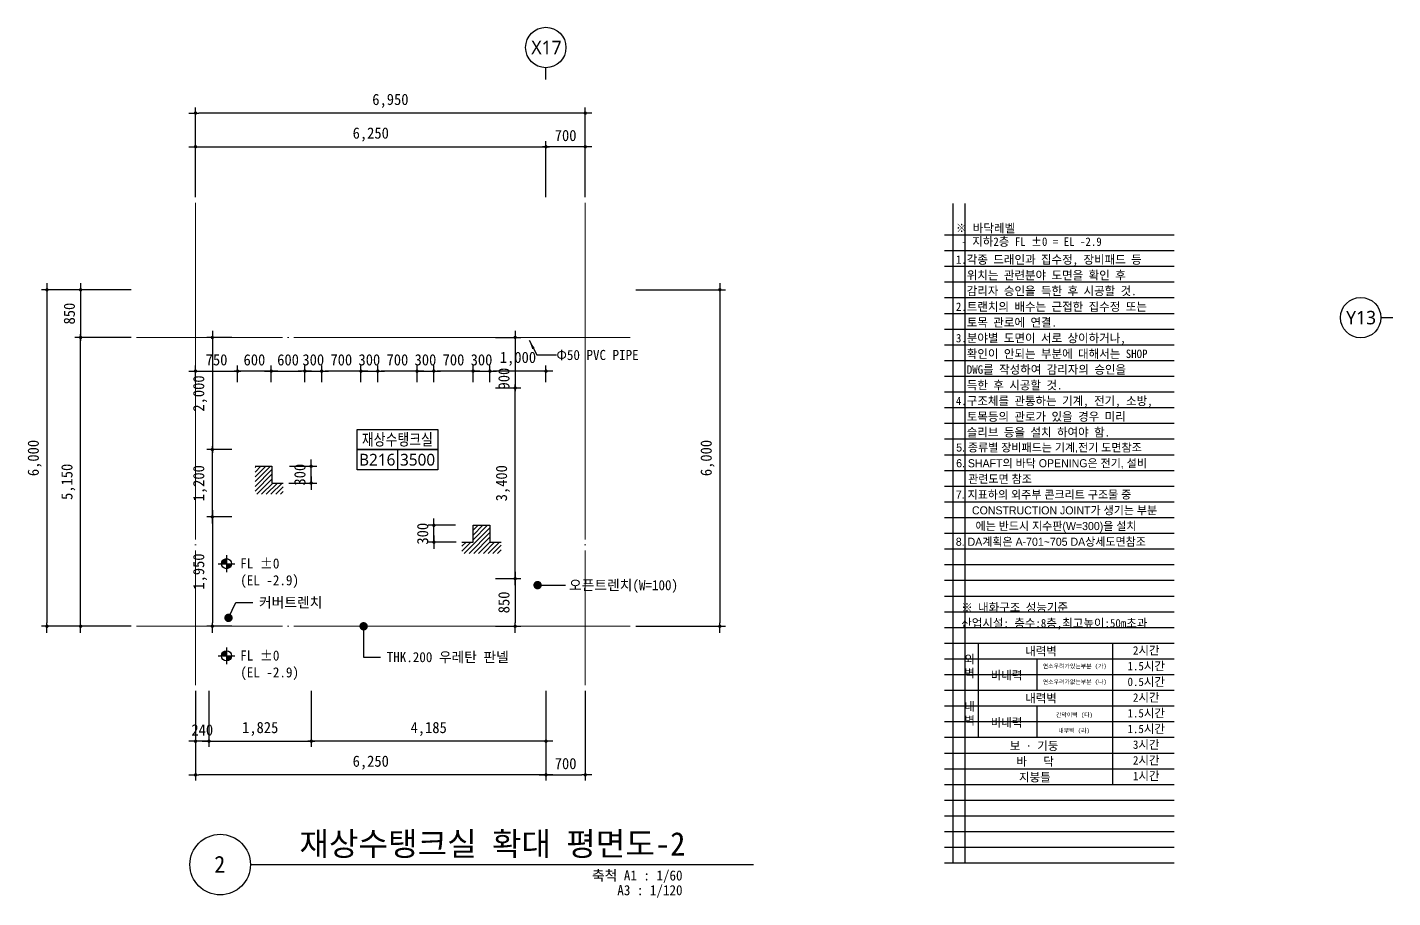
# Model space of a CAD drawing. Header units: inches. Extents: x 158004 to 351834, y 1422 to 34314.
# Drawn here: x 180184 to 204534, y 18294 to 33814 of the extents above; entities that cross this region are included whole.
import ezdxf
from ezdxf.enums import TextEntityAlignment as Align

# ---------------------------------------------------------------- set-up
doc = ezdxf.new("R2010")
doc.units = ezdxf.units.IN
doc.header["$LTSCALE"] = 2
doc.header["$MEASUREMENT"] = 0
doc.linetypes.add('CEN', pattern=[62, 60, -1, 0, -1])
doc.layers.get('0').update_dxf_attribs({"linetype": 'CONTINUOUS'})
for name, color, linetype, lineweight in [('A-AXIS-BUBL', 7, 'CONTINUOUS', 25), ('A-AXIS-LINE', 1, 'CEN', 15), ('A-DIMS', 7, 'CONTINUOUS', 25), ('A-MKXS-LEAD', 7, 'CONTINUOUS', 25), ('A-MKXX-NAME', 3, 'CONTINUOUS', 25), ('A-MKXX-SYMB', 7, 'CONTINUOUS', 25), ('A-XXXX-HATC', 8, 'CONTINUOUS', 18), ('A-XXXX-SYMB', 7, 'CONTINUOUS', 25), ('A-XXXX-TXT1', 3, 'CONTINUOUS', 25), ('A-XXXX-TXT2', 3, 'CONTINUOUS', 25)]:
    doc.layers.add(name, color=color, linetype=linetype, lineweight=lineweight)
doc.layers.add('A-XXXX-NPLT', color=144, linetype='CONTINUOUS', plot=False)
doc.layers.add('T', color=3, linetype='CONTINUOUS')
doc.styles.add('HY울릉도L', font='H2GTRE.TTF')
doc.styles.add('돋움체', font='')
doc.styles.add('돋음', font='')
doc.styles.add('맑은 고딕', font='malgun.ttf')
doc.styles.add('맑은고딕', font='malgun.ttf')
doc.styles.get('돋움체').set_extended_font_data('DotumChe')
doc.styles.get('돋음').set_extended_font_data('Dotum')
doc.dimstyles.new('CDIM', dxfattribs={"dimtxt": 2, "dimasz": 0.6, "dimexe": 1, "dimexo": 1, "dimgap": 1, "dimtad": 1, "dimdec": 0, "dimrnd": 0.5, "dimzin": 0, "dimdsep": 32, "dimlunit": 6, "dimtxsty": 'HY울릉도L', "dimblk1": '_CIDOT', "dimblk2": '_CIDOT', "dimsah": 1, "dimcen": 4.5, "dimclrd": 2, "dimclre": 2, "dimclrt": 7, "dimadec": 0, "dimazin": 0, "dimtfac": 1, "dimtdec": 0, "dimtix": 1, "dimtmove": 2, "dimatfit": 1, "dimldrblk": '_CIDOT', "dimfxl": 1, "dimtolj": 1, "dimtzin": 0, "dimlwd": -1, "dimarcsym": 0})

# ---------------------------------------------------------------- blocks, each defined once
blk = doc.blocks.new('NOTE')
at = {"layer": 'A-XXXX-NPLT'}
for p, q in [((1010659.8, 179732.7), (1010659.8, 175812.7)), ((1010734.1, 175812.7), (1010734.1, 179732.7)), ((1010609.8, 179546.1), (1011974.8, 179546.1)), ((1010609.8, 179452.7), (1011974.8, 179452.7)), ((1010609.8, 179359.4), (1011974.8, 179359.4)), ((1010609.8, 179266.1), (1011974.8, 179266.1)), ((1010609.8, 179172.7), (1011974.8, 179172.7)), ((1010609.8, 179079.4), (1011974.8, 179079.4)), ((1010609.8, 178986.1), (1011974.8, 178986.1)), ((1010609.8, 178892.7), (1011974.8, 178892.7)), ((1010609.8, 178799.4), (1011974.8, 178799.4)), ((1010609.8, 178706.1), (1011974.8, 178706.1)), ((1010609.8, 178612.7), (1011974.8, 178612.7)), ((1010609.8, 178519.4), (1011974.8, 178519.4)), ((1010609.8, 178426.1), (1011974.8, 178426.1)), ((1010609.8, 178332.7), (1011974.8, 178332.7)), ((1010609.8, 178239.4), (1011974.8, 178239.4)), ((1010609.8, 178146.1), (1011974.8, 178146.1)), ((1010609.8, 178052.7), (1011974.8, 178052.7)), ((1010609.8, 177959.4), (1011974.8, 177959.4)), ((1010609.8, 177866.1), (1011974.8, 177866.1)), ((1010609.8, 177772.7), (1011974.8, 177772.7)), ((1010609.8, 177679.4), (1011974.8, 177679.4)), ((1010609.8, 177586.1), (1011974.8, 177586.1)), ((1010609.8, 177492.7), (1011974.8, 177492.7)), ((1010609.8, 177399.4), (1011974.8, 177399.4)), ((1010609.8, 177306.1), (1011974.8, 177306.1)), ((1010609.8, 177212.7), (1011974.8, 177212.7)), ((1010609.8, 177119.4), (1011974.8, 177119.4)), ((1010609.8, 177026.1), (1011974.8, 177026.1)), ((1010609.8, 176932.7), (1011974.8, 176932.7)), ((1010609.8, 176839.4), (1011974.8, 176839.4)), ((1010609.8, 176746.1), (1011974.8, 176746.1)), ((1010609.8, 176652.7), (1011974.8, 176652.7)), ((1010609.8, 176559.4), (1011974.8, 176559.4)), ((1010609.8, 176466.1), (1011974.8, 176466.1)), ((1010609.8, 176372.7), (1011974.8, 176372.7)), ((1010609.8, 176279.4), (1011974.8, 176279.4)), ((1010609.8, 176186.1), (1011974.8, 176186.1)), ((1010609.8, 176092.7), (1011974.8, 176092.7)), ((1010609.8, 175999.4), (1011974.8, 175999.4)), ((1010609.8, 175906.1), (1011974.8, 175906.1)), ((1010609.8, 175812.7), (1011974.8, 175812.7))]:
    blk.add_line(p, q, dxfattribs=at)
blk = doc.blocks.new('_CIDOT')
at = {"color": 0, "linetype": 'ByBlock'}
blk.add_line((2, 0), (-1, 0), dxfattribs=at)
at = {"color": 0, "linetype": 'ByBlock', "const_width": 0.5}
blk.add_lwpolyline([(-0.25, 0, 1), (0.25, 0, 1)], format="xyb", close=True, dxfattribs=at)
blk = doc.blocks.new('*D61')
at = {"layer": 'A-DIMS', "lineweight": -2, "transparency": 16777216}
for p, q in [((183184, 30784), (183184, 32384)), ((190134, 30784), (190134, 32384))]:
    blk.add_line(p, q, dxfattribs=at)
at = {"layer": 'A-DIMS', "transparency": 16777216}
blk.add_line((190074, 32284), (183244, 32284), dxfattribs=at)
at = {"layer": 'A-DIMS', "transparency": 16777216, "xscale": 60, "yscale": 60, "zscale": 60, "rotation": 180}
blk.add_blockref('_CIDOT', (183184, 32284), dxfattribs=at)
at = {"layer": 'A-DIMS', "transparency": 16777216, "xscale": 60, "yscale": 60, "zscale": 60}
blk.add_blockref('_CIDOT', (190134, 32284), dxfattribs=at)
at = {"layer": 'A-DIMS', "color": 3, "transparency": 16777216, "insert": (186659, 32503), "char_height": 200, "attachment_point": 5, "style": '돋움체'}
blk.add_mtext('\\A1;6,950', dxfattribs=at)
blk = doc.blocks.new('*D62')
at = {"layer": 'A-DIMS', "lineweight": -2, "transparency": 16777216}
for p, q in [((183184, 30784), (183184, 31784)), ((189434, 30784), (189434, 31784))]:
    blk.add_line(p, q, dxfattribs=at)
at = {"layer": 'A-DIMS', "transparency": 16777216}
blk.add_line((183244, 31684), (189374, 31684), dxfattribs=at)
at = {"layer": 'A-DIMS', "transparency": 16777216, "xscale": 60, "yscale": 60, "zscale": 60, "rotation": 180}
blk.add_blockref('_CIDOT', (183184, 31684), dxfattribs=at)
at = {"layer": 'A-DIMS', "transparency": 16777216, "xscale": 60, "yscale": 60, "zscale": 60}
blk.add_blockref('_CIDOT', (189434, 31684), dxfattribs=at)
at = {"layer": 'A-DIMS', "color": 3, "transparency": 16777216, "insert": (186309, 31903), "char_height": 200, "attachment_point": 5, "style": '돋움체'}
blk.add_mtext('\\A1;6,250', dxfattribs=at)
blk = doc.blocks.new('*D63')
at = {"layer": 'A-DIMS', "lineweight": -2, "transparency": 16777216}
for p, q in [((189434, 30784), (189434, 31784)), ((190134, 30784), (190134, 31784))]:
    blk.add_line(p, q, dxfattribs=at)
at = {"layer": 'A-DIMS', "transparency": 16777216}
blk.add_line((190074, 31684), (189494, 31684), dxfattribs=at)
at = {"layer": 'A-DIMS', "transparency": 16777216, "xscale": 60, "yscale": 60, "zscale": 60, "rotation": 180}
blk.add_blockref('_CIDOT', (189434, 31684), dxfattribs=at)
at = {"layer": 'A-DIMS', "transparency": 16777216, "xscale": 60, "yscale": 60, "zscale": 60}
blk.add_blockref('_CIDOT', (190134, 31684), dxfattribs=at)
at = {"layer": 'A-DIMS', "color": 3, "transparency": 16777216, "insert": (189784, 31884), "char_height": 200, "attachment_point": 5, "style": '돋움체'}
blk.add_mtext('\\A1;700', dxfattribs=at)
blk = doc.blocks.new('*D64')
at = {"layer": 'A-DIMS', "lineweight": -2, "transparency": 16777216}
for p, q in [((191034, 29134), (192634, 29134)), ((191034, 23134), (192634, 23134))]:
    blk.add_line(p, q, dxfattribs=at)
at = {"layer": 'A-DIMS', "transparency": 16777216}
blk.add_line((192534, 29074), (192534, 23194), dxfattribs=at)
at = {"layer": 'A-DIMS', "transparency": 16777216, "xscale": 60, "yscale": 60, "zscale": 60}
for p, rotation in [((192534, 29134), 90), ((192534, 23134), 270)]:
    blk.add_blockref('_CIDOT', p, dxfattribs=dict(at, rotation=rotation))
at = {"layer": 'A-DIMS', "color": 3, "transparency": 16777216, "insert": (192315, 26134), "char_height": 200, "attachment_point": 5, "rotation": 90, "style": '돋움체'}
blk.add_mtext('\\A1;6,000', dxfattribs=at)
blk = doc.blocks.new('*D65')
at = {"layer": 'A-DIMS', "lineweight": -2, "transparency": 16777216}
for p, q in [((185249, 21984), (185249, 20984)), ((189434, 21984), (189434, 20984))]:
    blk.add_line(p, q, dxfattribs=at)
at = {"layer": 'A-DIMS', "transparency": 16777216}
blk.add_line((189374, 21084), (185309, 21084), dxfattribs=at)
at = {"layer": 'A-DIMS', "transparency": 16777216, "xscale": 60, "yscale": 60, "zscale": 60, "rotation": 180}
blk.add_blockref('_CIDOT', (185249, 21084), dxfattribs=at)
at = {"layer": 'A-DIMS', "transparency": 16777216, "xscale": 60, "yscale": 60, "zscale": 60}
blk.add_blockref('_CIDOT', (189434, 21084), dxfattribs=at)
at = {"layer": 'A-DIMS', "color": 3, "transparency": 16777216, "insert": (187342, 21303), "char_height": 200, "attachment_point": 5, "style": '돋움체'}
blk.add_mtext('\\A1;4,185', dxfattribs=at)
blk = doc.blocks.new('*D66')
at = {"layer": 'A-DIMS', "lineweight": -2, "transparency": 16777216}
for p, q in [((183424, 21984), (183424, 20984)), ((185249, 21984), (185249, 20984))]:
    blk.add_line(p, q, dxfattribs=at)
at = {"layer": 'A-DIMS', "transparency": 16777216}
blk.add_line((183484, 21084), (185189, 21084), dxfattribs=at)
at = {"layer": 'A-DIMS', "transparency": 16777216, "xscale": 60, "yscale": 60, "zscale": 60, "rotation": 180}
blk.add_blockref('_CIDOT', (183424, 21084), dxfattribs=at)
at = {"layer": 'A-DIMS', "transparency": 16777216, "xscale": 60, "yscale": 60, "zscale": 60}
blk.add_blockref('_CIDOT', (185249, 21084), dxfattribs=at)
at = {"layer": 'A-DIMS', "color": 3, "transparency": 16777216, "insert": (184337, 21303), "char_height": 200, "attachment_point": 5, "style": '돋움체'}
blk.add_mtext('\\A1;1,825', dxfattribs=at)
blk = doc.blocks.new('*D67')
at = {"layer": 'A-DIMS', "lineweight": -2, "transparency": 16777216}
for p, q in [((183184, 21984), (183184, 20984)), ((183424, 21984), (183424, 20984))]:
    blk.add_line(p, q, dxfattribs=at)
at = {"layer": 'A-DIMS', "transparency": 16777216}
for p, q in [((183124, 21084), (183064, 21084)), ((183424, 21084), (183184, 21084)), ((183484, 21084), (183544, 21084))]:
    blk.add_line(p, q, dxfattribs=at)
at = {"layer": 'A-DIMS', "transparency": 16777216, "xscale": 60, "yscale": 60, "zscale": 60}
blk.add_blockref('_CIDOT', (183184, 21084), dxfattribs=at)
at = {"layer": 'A-DIMS', "transparency": 16777216, "xscale": 60, "yscale": 60, "zscale": 60, "rotation": 180}
blk.add_blockref('_CIDOT', (183424, 21084), dxfattribs=at)
at = {"layer": 'A-DIMS', "color": 3, "transparency": 16777216, "insert": (183304, 21284), "char_height": 200, "attachment_point": 5, "style": '돋움체'}
blk.add_mtext('\\A1;240', dxfattribs=at)
blk = doc.blocks.new('*D68')
at = {"layer": 'A-DIMS', "lineweight": -2, "transparency": 16777216}
for p, q in [((182034, 29134), (180434, 29134)), ((182034, 23134), (180434, 23134))]:
    blk.add_line(p, q, dxfattribs=at)
at = {"layer": 'A-DIMS', "transparency": 16777216}
blk.add_line((180534, 29074), (180534, 23194), dxfattribs=at)
at = {"layer": 'A-DIMS', "transparency": 16777216, "xscale": 60, "yscale": 60, "zscale": 60}
for p, rotation in [((180534, 29134), 90), ((180534, 23134), 270)]:
    blk.add_blockref('_CIDOT', p, dxfattribs=dict(at, rotation=rotation))
at = {"layer": 'A-DIMS', "color": 3, "transparency": 16777216, "insert": (180315, 26134), "char_height": 200, "attachment_point": 5, "rotation": 90, "style": '돋움체'}
blk.add_mtext('\\A1;6,000', dxfattribs=at)
blk = doc.blocks.new('*D69')
at = {"layer": 'A-DIMS', "lineweight": -2, "transparency": 16777216}
for p, q in [((182034, 28284), (181034, 28284)), ((182034, 23134), (181034, 23134))]:
    blk.add_line(p, q, dxfattribs=at)
at = {"layer": 'A-DIMS', "transparency": 16777216}
blk.add_line((181134, 23194), (181134, 28224), dxfattribs=at)
at = {"layer": 'A-DIMS', "transparency": 16777216, "xscale": 60, "yscale": 60, "zscale": 60}
for p, rotation in [((181134, 28284), 90), ((181134, 23134), 270)]:
    blk.add_blockref('_CIDOT', p, dxfattribs=dict(at, rotation=rotation))
at = {"layer": 'A-DIMS', "color": 3, "transparency": 16777216, "insert": (180915, 25709), "char_height": 200, "attachment_point": 5, "rotation": 90, "style": '돋움체'}
blk.add_mtext('\\A1;5,150', dxfattribs=at)
blk = doc.blocks.new('*D70')
at = {"layer": 'A-DIMS', "lineweight": -2, "transparency": 16777216}
for p, q in [((182034, 29134), (181034, 29134)), ((182034, 28284), (181034, 28284))]:
    blk.add_line(p, q, dxfattribs=at)
at = {"layer": 'A-DIMS', "transparency": 16777216}
blk.add_line((181134, 29074), (181134, 28344), dxfattribs=at)
at = {"layer": 'A-DIMS', "transparency": 16777216, "xscale": 60, "yscale": 60, "zscale": 60}
for p, rotation in [((181134, 29134), 90), ((181134, 28284), 270)]:
    blk.add_blockref('_CIDOT', p, dxfattribs=dict(at, rotation=rotation))
at = {"layer": 'A-DIMS', "color": 3, "transparency": 16777216, "insert": (180934, 28709), "char_height": 200, "attachment_point": 5, "rotation": 90, "style": '돋움체'}
blk.add_mtext('\\A1;850', dxfattribs=at)
blk = doc.blocks.new('*D71')
at = {"layer": 'A-DIMS', "lineweight": -2, "transparency": 16777216}
for p, q in [((188134, 27484), (188134, 27784)), ((188434, 27484), (188434, 27784))]:
    blk.add_line(p, q, dxfattribs=at)
at = {"layer": 'A-DIMS', "transparency": 16777216}
for p, q in [((188074, 27684), (188014, 27684)), ((188134, 27684), (188434, 27684)), ((188494, 27684), (188554, 27684))]:
    blk.add_line(p, q, dxfattribs=at)
at = {"layer": 'A-DIMS', "transparency": 16777216, "xscale": 60, "yscale": 60, "zscale": 60}
blk.add_blockref('_CIDOT', (188134, 27684), dxfattribs=at)
at = {"layer": 'A-DIMS', "transparency": 16777216, "xscale": 60, "yscale": 60, "zscale": 60, "rotation": 180}
blk.add_blockref('_CIDOT', (188434, 27684), dxfattribs=at)
at = {"layer": 'A-DIMS', "color": 3, "transparency": 16777216, "insert": (188284, 27884), "char_height": 200, "attachment_point": 5, "style": '돋움체'}
blk.add_mtext('\\A1;300', dxfattribs=at)
blk = doc.blocks.new('*D72')
at = {"layer": 'A-DIMS', "lineweight": -2, "transparency": 16777216}
for p, q in [((187434, 27484), (187434, 27784)), ((188134, 27484), (188134, 27784))]:
    blk.add_line(p, q, dxfattribs=at)
at = {"layer": 'A-DIMS', "transparency": 16777216}
blk.add_line((188074, 27684), (187494, 27684), dxfattribs=at)
at = {"layer": 'A-DIMS', "transparency": 16777216, "xscale": 60, "yscale": 60, "zscale": 60, "rotation": 180}
blk.add_blockref('_CIDOT', (187434, 27684), dxfattribs=at)
at = {"layer": 'A-DIMS', "transparency": 16777216, "xscale": 60, "yscale": 60, "zscale": 60}
blk.add_blockref('_CIDOT', (188134, 27684), dxfattribs=at)
at = {"layer": 'A-DIMS', "color": 3, "transparency": 16777216, "insert": (187784, 27884), "char_height": 200, "attachment_point": 5, "style": '돋움체'}
blk.add_mtext('\\A1;700', dxfattribs=at)
blk = doc.blocks.new('*D73')
at = {"layer": 'A-DIMS', "lineweight": -2, "transparency": 16777216}
for p, q in [((187134, 27484), (187134, 27784)), ((187434, 27484), (187434, 27784))]:
    blk.add_line(p, q, dxfattribs=at)
at = {"layer": 'A-DIMS', "transparency": 16777216}
for p, q in [((187074, 27684), (187014, 27684)), ((187134, 27684), (187434, 27684)), ((187494, 27684), (187554, 27684))]:
    blk.add_line(p, q, dxfattribs=at)
at = {"layer": 'A-DIMS', "transparency": 16777216, "xscale": 60, "yscale": 60, "zscale": 60}
blk.add_blockref('_CIDOT', (187134, 27684), dxfattribs=at)
at = {"layer": 'A-DIMS', "transparency": 16777216, "xscale": 60, "yscale": 60, "zscale": 60, "rotation": 180}
blk.add_blockref('_CIDOT', (187434, 27684), dxfattribs=at)
at = {"layer": 'A-DIMS', "color": 3, "transparency": 16777216, "insert": (187284, 27884), "char_height": 200, "attachment_point": 5, "style": '돋움체'}
blk.add_mtext('\\A1;300', dxfattribs=at)
blk = doc.blocks.new('*D74')
at = {"layer": 'A-DIMS', "lineweight": -2, "transparency": 16777216}
for p, q in [((186434, 27484), (186434, 27784)), ((187134, 27484), (187134, 27784))]:
    blk.add_line(p, q, dxfattribs=at)
at = {"layer": 'A-DIMS', "transparency": 16777216}
blk.add_line((187074, 27684), (186494, 27684), dxfattribs=at)
at = {"layer": 'A-DIMS', "transparency": 16777216, "xscale": 60, "yscale": 60, "zscale": 60, "rotation": 180}
blk.add_blockref('_CIDOT', (186434, 27684), dxfattribs=at)
at = {"layer": 'A-DIMS', "transparency": 16777216, "xscale": 60, "yscale": 60, "zscale": 60}
blk.add_blockref('_CIDOT', (187134, 27684), dxfattribs=at)
at = {"layer": 'A-DIMS', "color": 3, "transparency": 16777216, "insert": (186784, 27884), "char_height": 200, "attachment_point": 5, "style": '돋움체'}
blk.add_mtext('\\A1;700', dxfattribs=at)
blk = doc.blocks.new('*D75')
at = {"layer": 'A-DIMS', "lineweight": -2, "transparency": 16777216}
for p, q in [((186134, 27484), (186134, 27784)), ((186434, 27484), (186434, 27784))]:
    blk.add_line(p, q, dxfattribs=at)
at = {"layer": 'A-DIMS', "transparency": 16777216}
for p, q in [((186074, 27684), (186014, 27684)), ((186134, 27684), (186434, 27684)), ((186494, 27684), (186554, 27684))]:
    blk.add_line(p, q, dxfattribs=at)
at = {"layer": 'A-DIMS', "transparency": 16777216, "xscale": 60, "yscale": 60, "zscale": 60}
blk.add_blockref('_CIDOT', (186134, 27684), dxfattribs=at)
at = {"layer": 'A-DIMS', "transparency": 16777216, "xscale": 60, "yscale": 60, "zscale": 60, "rotation": 180}
blk.add_blockref('_CIDOT', (186434, 27684), dxfattribs=at)
at = {"layer": 'A-DIMS', "color": 3, "transparency": 16777216, "insert": (186284, 27884), "char_height": 200, "attachment_point": 5, "style": '돋움체'}
blk.add_mtext('\\A1;300', dxfattribs=at)
blk = doc.blocks.new('*D76')
at = {"layer": 'A-DIMS', "lineweight": -2, "transparency": 16777216}
for p, q in [((185434, 27484), (185434, 27784)), ((186134, 27484), (186134, 27784))]:
    blk.add_line(p, q, dxfattribs=at)
at = {"layer": 'A-DIMS', "transparency": 16777216}
blk.add_line((186074, 27684), (185494, 27684), dxfattribs=at)
at = {"layer": 'A-DIMS', "transparency": 16777216, "xscale": 60, "yscale": 60, "zscale": 60, "rotation": 180}
blk.add_blockref('_CIDOT', (185434, 27684), dxfattribs=at)
at = {"layer": 'A-DIMS', "transparency": 16777216, "xscale": 60, "yscale": 60, "zscale": 60}
blk.add_blockref('_CIDOT', (186134, 27684), dxfattribs=at)
at = {"layer": 'A-DIMS', "color": 3, "transparency": 16777216, "insert": (185784, 27884), "char_height": 200, "attachment_point": 5, "style": '돋움체'}
blk.add_mtext('\\A1;700', dxfattribs=at)
blk = doc.blocks.new('*D77')
at = {"layer": 'A-DIMS', "lineweight": -2, "transparency": 16777216}
for p, q in [((185134, 27484), (185134, 27784)), ((185434, 27484), (185434, 27784))]:
    blk.add_line(p, q, dxfattribs=at)
at = {"layer": 'A-DIMS', "transparency": 16777216}
for p, q in [((185074, 27684), (185014, 27684)), ((185134, 27684), (185434, 27684)), ((185494, 27684), (185554, 27684))]:
    blk.add_line(p, q, dxfattribs=at)
at = {"layer": 'A-DIMS', "transparency": 16777216, "xscale": 60, "yscale": 60, "zscale": 60}
blk.add_blockref('_CIDOT', (185134, 27684), dxfattribs=at)
at = {"layer": 'A-DIMS', "transparency": 16777216, "xscale": 60, "yscale": 60, "zscale": 60, "rotation": 180}
blk.add_blockref('_CIDOT', (185434, 27684), dxfattribs=at)
at = {"layer": 'A-DIMS', "color": 3, "transparency": 16777216, "insert": (185284, 27884), "char_height": 200, "attachment_point": 5, "style": '돋움체'}
blk.add_mtext('\\A1;300', dxfattribs=at)
blk = doc.blocks.new('*D78')
at = {"layer": 'A-DIMS', "lineweight": -2, "transparency": 16777216}
for p, q in [((183934, 27484), (183934, 27784)), ((184534, 27484), (184534, 27784))]:
    blk.add_line(p, q, dxfattribs=at)
at = {"layer": 'A-DIMS', "transparency": 16777216}
blk.add_line((184474, 27684), (183994, 27684), dxfattribs=at)
at = {"layer": 'A-DIMS', "transparency": 16777216, "xscale": 60, "yscale": 60, "zscale": 60, "rotation": 180}
blk.add_blockref('_CIDOT', (183934, 27684), dxfattribs=at)
at = {"layer": 'A-DIMS', "transparency": 16777216, "xscale": 60, "yscale": 60, "zscale": 60}
blk.add_blockref('_CIDOT', (184534, 27684), dxfattribs=at)
at = {"layer": 'A-DIMS', "color": 3, "transparency": 16777216, "insert": (184234, 27884), "char_height": 200, "attachment_point": 5, "style": '돋움체'}
blk.add_mtext('\\A1;600', dxfattribs=at)
blk = doc.blocks.new('*D79')
at = {"layer": 'A-DIMS', "lineweight": -2, "transparency": 16777216}
for p, q in [((188434, 27484), (188434, 27784)), ((189434, 27484), (189434, 27784))]:
    blk.add_line(p, q, dxfattribs=at)
at = {"layer": 'A-DIMS', "transparency": 16777216}
blk.add_line((189374, 27684), (188494, 27684), dxfattribs=at)
at = {"layer": 'A-DIMS', "transparency": 16777216, "xscale": 60, "yscale": 60, "zscale": 60, "rotation": 180}
blk.add_blockref('_CIDOT', (188434, 27684), dxfattribs=at)
at = {"layer": 'A-DIMS', "transparency": 16777216, "xscale": 60, "yscale": 60, "zscale": 60}
blk.add_blockref('_CIDOT', (189434, 27684), dxfattribs=at)
at = {"layer": 'A-DIMS', "color": 3, "transparency": 16777216, "insert": (188934, 27903), "char_height": 200, "attachment_point": 5, "style": '돋움체'}
blk.add_mtext('\\A1;1,000', dxfattribs=at)
blk = doc.blocks.new('*D80')
at = {"layer": 'A-DIMS', "lineweight": -2, "transparency": 16777216}
for p, q in [((184534, 27484), (184534, 27784)), ((185134, 27484), (185134, 27784))]:
    blk.add_line(p, q, dxfattribs=at)
at = {"layer": 'A-DIMS', "transparency": 16777216}
blk.add_line((184594, 27684), (185074, 27684), dxfattribs=at)
at = {"layer": 'A-DIMS', "transparency": 16777216, "xscale": 60, "yscale": 60, "zscale": 60, "rotation": 180}
blk.add_blockref('_CIDOT', (184534, 27684), dxfattribs=at)
at = {"layer": 'A-DIMS', "transparency": 16777216, "xscale": 60, "yscale": 60, "zscale": 60}
blk.add_blockref('_CIDOT', (185134, 27684), dxfattribs=at)
at = {"layer": 'A-DIMS', "color": 3, "transparency": 16777216, "insert": (184834, 27884), "char_height": 200, "attachment_point": 5, "style": '돋움체'}
blk.add_mtext('\\A1;600', dxfattribs=at)
blk = doc.blocks.new('*D81')
at = {"layer": 'A-DIMS', "lineweight": -2, "transparency": 16777216}
for p, q in [((183184, 27484), (183184, 27784)), ((183934, 27484), (183934, 27784))]:
    blk.add_line(p, q, dxfattribs=at)
at = {"layer": 'A-DIMS', "transparency": 16777216}
blk.add_line((183244, 27684), (183874, 27684), dxfattribs=at)
at = {"layer": 'A-DIMS', "transparency": 16777216, "xscale": 60, "yscale": 60, "zscale": 60, "rotation": 180}
blk.add_blockref('_CIDOT', (183184, 27684), dxfattribs=at)
at = {"layer": 'A-DIMS', "transparency": 16777216, "xscale": 60, "yscale": 60, "zscale": 60}
blk.add_blockref('_CIDOT', (183934, 27684), dxfattribs=at)
at = {"layer": 'A-DIMS', "color": 3, "transparency": 16777216, "insert": (183559, 27884), "char_height": 200, "attachment_point": 5, "style": '돋움체'}
blk.add_mtext('\\A1;750', dxfattribs=at)
blk = doc.blocks.new('*D82')
at = {"layer": 'A-DIMS', "lineweight": -2, "transparency": 16777216}
for p, q in [((183834, 26284), (183384, 26284)), ((183834, 25084), (183384, 25084))]:
    blk.add_line(p, q, dxfattribs=at)
at = {"layer": 'A-DIMS', "transparency": 16777216}
blk.add_line((183484, 25144), (183484, 26224), dxfattribs=at)
at = {"layer": 'A-DIMS', "transparency": 16777216, "xscale": 60, "yscale": 60, "zscale": 60}
for p, rotation in [((183484, 26284), 90), ((183484, 25084), 270)]:
    blk.add_blockref('_CIDOT', p, dxfattribs=dict(at, rotation=rotation))
at = {"layer": 'A-DIMS', "color": 3, "transparency": 16777216, "insert": (183265, 25684), "char_height": 200, "attachment_point": 5, "rotation": 90, "style": '돋움체'}
blk.add_mtext('\\A1;1,200', dxfattribs=at)
blk = doc.blocks.new('*D83')
at = {"layer": 'A-DIMS', "lineweight": -2, "transparency": 16777216}
for p, q in [((183834, 28284), (183384, 28284)), ((183834, 26284), (183384, 26284))]:
    blk.add_line(p, q, dxfattribs=at)
at = {"layer": 'A-DIMS', "transparency": 16777216}
blk.add_line((183484, 28224), (183484, 26344), dxfattribs=at)
at = {"layer": 'A-DIMS', "transparency": 16777216, "xscale": 60, "yscale": 60, "zscale": 60}
for p, rotation in [((183484, 28284), 90), ((183484, 26284), 270)]:
    blk.add_blockref('_CIDOT', p, dxfattribs=dict(at, rotation=rotation))
at = {"layer": 'A-DIMS', "color": 3, "transparency": 16777216, "insert": (183265, 27284), "char_height": 200, "attachment_point": 5, "rotation": 90, "style": '돋움체'}
blk.add_mtext('\\A1;2,000', dxfattribs=at)
blk = doc.blocks.new('*D84')
at = {"layer": 'A-DIMS', "lineweight": -2, "transparency": 16777216}
for p, q in [((183834, 25084), (183384, 25084)), ((183834, 23134), (183384, 23134))]:
    blk.add_line(p, q, dxfattribs=at)
at = {"layer": 'A-DIMS', "transparency": 16777216}
blk.add_line((183484, 25024), (183484, 23194), dxfattribs=at)
at = {"layer": 'A-DIMS', "transparency": 16777216, "xscale": 60, "yscale": 60, "zscale": 60}
for p, rotation in [((183484, 25084), 90), ((183484, 23134), 270)]:
    blk.add_blockref('_CIDOT', p, dxfattribs=dict(at, rotation=rotation))
at = {"layer": 'A-DIMS', "color": 3, "transparency": 16777216, "insert": (183265, 24109), "char_height": 200, "attachment_point": 5, "rotation": 90, "style": '돋움체'}
blk.add_mtext('\\A1;1,950', dxfattribs=at)
blk = doc.blocks.new('*D85')
at = {"layer": 'A-DIMS', "lineweight": -2, "transparency": 16777216}
for p, q in [((188534, 27384), (188984, 27384)), ((188534, 23984), (188984, 23984))]:
    blk.add_line(p, q, dxfattribs=at)
at = {"layer": 'A-DIMS', "transparency": 16777216}
blk.add_line((188884, 24044), (188884, 27324), dxfattribs=at)
at = {"layer": 'A-DIMS', "transparency": 16777216, "xscale": 60, "yscale": 60, "zscale": 60}
for p, rotation in [((188884, 27384), 90), ((188884, 23984), 270)]:
    blk.add_blockref('_CIDOT', p, dxfattribs=dict(at, rotation=rotation))
at = {"layer": 'A-DIMS', "color": 3, "transparency": 16777216, "insert": (188665, 25684), "char_height": 200, "attachment_point": 5, "rotation": 90, "style": '돋움체'}
blk.add_mtext('\\A1;3,400', dxfattribs=at)
blk = doc.blocks.new('*D86')
at = {"layer": 'A-DIMS', "lineweight": -2, "transparency": 16777216}
for p, q in [((188534, 28284), (188984, 28284)), ((188534, 27384), (188984, 27384))]:
    blk.add_line(p, q, dxfattribs=at)
at = {"layer": 'A-DIMS', "transparency": 16777216}
blk.add_line((188884, 28224), (188884, 27444), dxfattribs=at)
at = {"layer": 'A-DIMS', "transparency": 16777216, "xscale": 60, "yscale": 60, "zscale": 60}
for p, rotation in [((188884, 28284), 90), ((188884, 27384), 270)]:
    blk.add_blockref('_CIDOT', p, dxfattribs=dict(at, rotation=rotation))
at = {"layer": 'A-DIMS', "color": 3, "transparency": 16777216, "insert": (188684, 27550), "char_height": 200, "attachment_point": 5, "rotation": 90, "style": '돋움체'}
blk.add_mtext('\\A1;900', dxfattribs=at)
blk = doc.blocks.new('*D87')
at = {"layer": 'A-DIMS', "lineweight": -2, "transparency": 16777216}
for p, q in [((188534, 23984), (188984, 23984)), ((188534, 23134), (188984, 23134))]:
    blk.add_line(p, q, dxfattribs=at)
at = {"layer": 'A-DIMS', "transparency": 16777216}
blk.add_line((188884, 23924), (188884, 23194), dxfattribs=at)
at = {"layer": 'A-DIMS', "transparency": 16777216, "xscale": 60, "yscale": 60, "zscale": 60}
for p, rotation in [((188884, 23984), 90), ((188884, 23134), 270)]:
    blk.add_blockref('_CIDOT', p, dxfattribs=dict(at, rotation=rotation))
at = {"layer": 'A-DIMS', "color": 3, "transparency": 16777216, "insert": (188684, 23559), "char_height": 200, "attachment_point": 5, "rotation": 90, "style": '돋움체'}
blk.add_mtext('\\A1;850', dxfattribs=at)
blk = doc.blocks.new('*D88')
at = {"layer": 'A-DIMS', "lineweight": -2, "transparency": 16777216}
for p, q in [((183184, 21984), (183184, 20384)), ((189434, 21984), (189434, 20384))]:
    blk.add_line(p, q, dxfattribs=at)
at = {"layer": 'A-DIMS', "transparency": 16777216}
blk.add_line((189374, 20484), (183244, 20484), dxfattribs=at)
at = {"layer": 'A-DIMS', "transparency": 16777216, "xscale": 60, "yscale": 60, "zscale": 60, "rotation": 180}
blk.add_blockref('_CIDOT', (183184, 20484), dxfattribs=at)
at = {"layer": 'A-DIMS', "transparency": 16777216, "xscale": 60, "yscale": 60, "zscale": 60}
blk.add_blockref('_CIDOT', (189434, 20484), dxfattribs=at)
at = {"layer": 'A-DIMS', "color": 3, "transparency": 16777216, "insert": (186309, 20703), "char_height": 200, "attachment_point": 5, "style": '돋움체'}
blk.add_mtext('\\A1;6,250', dxfattribs=at)
blk = doc.blocks.new('*D89')
at = {"layer": 'A-DIMS', "lineweight": -2, "transparency": 16777216}
for p, q in [((189434, 21984), (189434, 20384)), ((190134, 21984), (190134, 20384))]:
    blk.add_line(p, q, dxfattribs=at)
at = {"layer": 'A-DIMS', "transparency": 16777216}
blk.add_line((189494, 20484), (190074, 20484), dxfattribs=at)
at = {"layer": 'A-DIMS', "transparency": 16777216, "xscale": 60, "yscale": 60, "zscale": 60, "rotation": 180}
blk.add_blockref('_CIDOT', (189434, 20484), dxfattribs=at)
at = {"layer": 'A-DIMS', "transparency": 16777216, "xscale": 60, "yscale": 60, "zscale": 60}
blk.add_blockref('_CIDOT', (190134, 20484), dxfattribs=at)
at = {"layer": 'A-DIMS', "color": 3, "transparency": 16777216, "insert": (189784, 20684), "char_height": 200, "attachment_point": 5, "style": '돋움체'}
blk.add_mtext('\\A1;700', dxfattribs=at)
blk = doc.blocks.new('*D122')
at = {"layer": 'A-DIMS', "lineweight": -2, "transparency": 16777216}
for p, q in [((187822, 24934), (187335, 24934)), ((187834, 24634), (187335, 24634))]:
    blk.add_line(p, q, dxfattribs=at)
at = {"layer": 'A-DIMS', "transparency": 16777216}
for p, q in [((187435, 24994), (187435, 25054)), ((187435, 24634), (187435, 24934)), ((187435, 24574), (187435, 24514))]:
    blk.add_line(p, q, dxfattribs=at)
at = {"layer": 'A-DIMS', "transparency": 16777216, "xscale": 60, "yscale": 60, "zscale": 60}
for p, rotation in [((187435, 24934), 270), ((187435, 24634), 90)]:
    blk.add_blockref('_CIDOT', p, dxfattribs=dict(at, rotation=rotation))
at = {"layer": 'A-DIMS', "color": 3, "transparency": 16777216, "insert": (187235, 24784), "char_height": 200, "attachment_point": 5, "rotation": 90, "style": '돋움체'}
blk.add_mtext('\\A1;300', dxfattribs=at)
blk = doc.blocks.new('*D124')
at = {"layer": 'A-DIMS', "transparency": 16777216}
for p, q in [((185245, 26047), (185245, 26107)), ((185245, 25687), (185245, 25987)), ((185245, 25627), (185245, 25567))]:
    blk.add_line(p, q, dxfattribs=at)
at = {"layer": 'A-DIMS', "lineweight": -2, "transparency": 16777216}
for p, q in [((184859, 25987), (185345, 25987)), ((184846, 25687), (185345, 25687))]:
    blk.add_line(p, q, dxfattribs=at)
at = {"layer": 'A-DIMS', "transparency": 16777216, "xscale": 60, "yscale": 60, "zscale": 60}
for p, rotation in [((185245, 25987), 270), ((185245, 25687), 90)]:
    blk.add_blockref('_CIDOT', p, dxfattribs=dict(at, rotation=rotation))
at = {"layer": 'A-DIMS', "color": 3, "transparency": 16777216, "insert": (185045, 25837), "char_height": 200, "attachment_point": 5, "rotation": 90, "style": '돋움체'}
blk.add_mtext('\\A1;300', dxfattribs=at)

msp = doc.modelspace()

# ---------------------------------------------------------------- hatches: boundary and pattern name
at = {"layer": 'A-XXXX-HATC'}
h = msp.add_hatch(dxfattribs=at)
h.set_pattern_fill('BRICK', color=256, scale=60.000001, style=0)
h.set_pattern_definition([(45, (71982.84, -54645.706), (-42.426407, 42.426407), [])])
h.paths.add_polyline_path([(184246.3, 25487.1), (184246.3, 25987.1), (184546.3, 25987.1), (184546.3, 25687.1), (184746.3, 25687.1), (184746.3, 25487.1)])
h = msp.add_hatch(dxfattribs=at)
h.set_pattern_fill('BRICK', color=256, scale=60.000001, style=0)
h.set_pattern_definition([(45, (78570.59, -55698.81), (-42.426407, 42.426407), [])])
h.paths.add_polyline_path([(187934, 24634), (187934, 24434), (188634, 24434), (188634, 24634), (188434, 24634), (188434, 24934), (188134, 24934), (188134, 24634)])
at = {"layer": 'A-XXXX-SYMB'}
h = msp.add_hatch(color=256, dxfattribs=at)
h.paths.add_polyline_path([(183735.5, 24340.1, 0.4142136), (183645.5, 24250.1), (183735.5, 24250.1)])
h.paths.add_polyline_path([(183825.5, 24250.1), (183735.5, 24250.1), (183735.5, 24160.1, 0.4142136)])
h = msp.add_hatch(color=256, dxfattribs=at)
h.paths.add_polyline_path([(183735.5, 22697.9, 0.4142136), (183645.5, 22607.9), (183735.5, 22607.9)])
h.paths.add_polyline_path([(183825.5, 22607.9), (183735.5, 22607.9), (183735.5, 22517.9, 0.4142136)])

# ---------------------------------------------------------------- linework, layer by layer
msp.add_lwpolyline([(189134, 28234, 0, 50, 0), (189210.8, 28084, 50, 50, 0)], format="xyseb")
for points in [[(189134, 28234), (189268.5, 27971.5), (189619.9, 27971.5)], [(196839, 22833.5), (200634, 22833.5)], [(197139, 22833.5), (197139, 21153.5)], [(199539, 22833.5), (199539, 20313.5)], [(197139, 22553.5), (200634, 22553.5)], [(198189, 22553.5), (198189, 21993.5)], [(198189, 22273.5), (200634, 22273.5)], [(196839, 21993.5), (200634, 21993.5)], [(197139, 21713.5), (200634, 21713.5)], [(198189, 21713.5), (198189, 21153.5)], [(198189, 21433.5), (200634, 21433.5)], [(196839, 21153.5), (200634, 21153.5)], [(196839, 20873.5), (200634, 20873.5)], [(196839, 20593.5), (200634, 20593.5)], [(196839, 20313.5), (200634, 20313.5)]]:
    msp.add_lwpolyline(points)
at = {"layer": 'A-AXIS-BUBL', "ltscale": 0.2}
for p, q in [((189434, 32884), (189434, 33094)), ((204534, 28634), (204324, 28634))]:
    msp.add_line(p, q, dxfattribs=at)
for centre in [(189430.5, 33454), (203964, 28637.5)]:
    msp.add_circle(centre, 360, dxfattribs=at)
at = {"layer": 'A-AXIS-LINE', "ltscale": 50}
for p, q in [((183184, 30684), (183184, 22084)), ((190134, 30684), (190134, 22084)), ((190934, 28284), (182134, 28284)), ((190934, 23134), (182134, 23134))]:
    msp.add_line(p, q, dxfattribs=at)
at = {"layer": 'A-MKXS-LEAD'}
for p, q in [((189284, 23867.2), (189784, 23867.2)), ((183771.7, 23284), (183903.9, 23558.7)), ((183903.9, 23558.7), (184203.9, 23558.7)), ((186181.6, 23133.4), (186181.6, 22584)), ((186181.6, 22584), (186481.6, 22584))]:
    msp.add_line(p, q, dxfattribs=at)
at = {"layer": 'A-MKXS-LEAD', "const_width": 75}
for points in [[(189284, 23904.7, -1), (189284, 23829.7, -1)], [(183771.7, 23246.5, 1), (183771.7, 23321.5, 1)], [(186181.6, 23170.9, -1), (186181.6, 23095.9, -1)]]:
    msp.add_lwpolyline(points, format="xyb", close=True, dxfattribs=at)
at = {"layer": 'A-MKXX-SYMB'}
msp.add_line((186784, 26284), (186784, 25924), dxfattribs=at)
for points in [[(187504, 26284), (186064, 26284), (186064, 26644), (187504, 26644)], [(187504, 25924), (186064, 25924), (186064, 26284), (187504, 26284)]]:
    msp.add_lwpolyline(points, close=True, dxfattribs=at)
at = {"layer": 'A-XXXX-SYMB'}
for p, q in [((183735.5, 24400.1), (183735.5, 24100.1)), ((183585.5, 24250.1), (183885.5, 24250.1)), ((183735.5, 22757.9), (183735.5, 22457.9)), ((183585.5, 22607.9), (183885.5, 22607.9)), ((184163.5, 18884), (192134, 18884)), ((186363.5, 18884), (193134, 18884))]:
    msp.add_line(p, q, dxfattribs=at)
for points in [[(184246.3, 25987.1), (184396.3, 25987.1), (184546.3, 25987.1), (184546.3, 25687.1), (184746.3, 25687.1)], [(187934, 24634), (188134, 24634), (188134, 24934), (188284, 24934), (188434, 24934), (188434, 24634), (188634, 24634)]]:
    msp.add_lwpolyline(points, dxfattribs=at)
for centre, radius in [((183735.5, 24250.1), 90), ((183735.5, 22607.9), 90), ((183623.5, 18884), 540)]:
    msp.add_circle(centre, radius, dxfattribs=at)

# ---------------------------------------------------------------- block references
at = {"layer": 'A-XXXX-TXT1', "xscale": 3, "yscale": 3, "zscale": 3}
msp.add_blockref('NOTE', (-2835290.4, -508524.7), dxfattribs=at)

# ---------------------------------------------------------------- texts
at = {"layer": 'A-MKXX-NAME', "style": '돋움체'}
for s, p in [('※ 바닥레벨', (196744.7, 30156.8)), (' - 지하2층 FL ±0 = EL -2.9', (196744.7, 29916.8))]:
    msp.add_text(s, height=150, dxfattribs=at).set_placement(p)
at = {"layer": 'A-MKXX-NAME', "style": '맑은고딕', "width": 0.8}
msp.add_text('재상수탱크실', height=210, dxfattribs=at).set_placement((186784, 26464), align=Align.MIDDLE_CENTER)
at = {"layer": 'A-MKXX-NAME', "style": '맑은고딕'}
for s, p in [('B216', (186424, 26104)), ('3500', (187144, 26104))]:
    msp.add_text(s, height=210, dxfattribs=at).set_placement(p, align=Align.MIDDLE_CENTER)
at = {"layer": 'A-XXXX-TXT1', "style": '돋움체'}
msp.add_text('재상수탱크실 확대 평면도-2', height=420, dxfattribs=at).set_placement((191919.6, 18918), align=Align.BOTTOM_RIGHT)
msp.add_text('2', height=300, dxfattribs=at).set_placement((183616.6, 18890.4), align=Align.MIDDLE)
for s, p in [('축척 A1 : 1/60', (191869.1, 18780.6)), ('A3 : 1/120', (191869.1, 18517.9))]:
    msp.add_text(s, height=180, dxfattribs=at).set_placement(p, align=Align.TOP_RIGHT)
at = {"layer": 'A-XXXX-TXT2', "ltscale": 0.2, "style": '맑은고딕'}
for s, p in [('X17', (189442.9, 33454.2)), ('Y13', (203970.7, 28637.7))]:
    msp.add_text(s, height=240, dxfattribs=at).set_placement(p, align=Align.MIDDLE_CENTER)
at = {"layer": 'A-XXXX-TXT2', "style": '돋움체'}
for s, height, p in [('1.각종 드래인과 집수정, 장비패드 등', 150, (196744.7, 29671.8)), ('  위치는 관련분야 도면을 확인 후', 150, (196744.7, 29391.8)), ('  감리자 승인을 득한 후 시공할 것.', 150, (196744.7, 29111.8)), ('2.트랜치의 배수는 근접한 집수정 또는', 150, (196744.7, 28831.8)), ('  토목 관로에 연결.', 150, (196744.7, 28551.8)), ('3.분야별 도면이 서로 상이하거나, ', 150, (196744.7, 28271.8)), ('Φ50 PVC PIPE ', 180, (189619.9, 27971.5)), ('  확인이 안되는 부분에 대해서는 SHOP', 150, (196744.7, 27991.8)), ('  DWG를 작성하여 감리자의 승인을', 150, (196744.7, 27711.8)), ('  득한 후 시공할 것.', 150, (196744.7, 27431.8)), ('4.구조체를 관통하는 기계, 전기, 소방,', 150, (196744.7, 27151.8)), ('  토목등의 관로가 있을 경우 미리', 150, (196744.7, 26871.8)), ('  슬리브 등을 설치 하여야 함.', 150, (196744.7, 26591.8)), ('FL %%P0', 180, (183981.7, 24254.3)), ('(EL -2.9)', 180, (183981.7, 23954.3)), ('오픈트렌치(W=100)', 180, (189845.5, 23867.2)), ('커버트렌치', 180, (184315.4, 23558.7)), ('※ 내화구조 성능기준', 150, (196839, 23468.5)), ('산업시설: 층수:8층,최고높이:50m초과', 150, (196839, 23188.5)), ('FL %%P0', 180, (183981.7, 22612.1)), ('THK.200 우레탄 판넬', 180, (186593.2, 22584)), ('(EL -2.9)', 180, (183981.7, 22312.1))]:
    msp.add_text(s, height=height, dxfattribs=at).set_placement(p, align=Align.MIDDLE_LEFT)
for s, height, p in [('내력벽', 150, (198262, 22688.5)), ('2시간', 150, (200139, 22703.5)), ('연소우려가있는부분 (가)', 75, (198864.6, 22423.5)), ('1.5시간', 150, (200139, 22423.5)), ('비내력', 150, (197647, 22258.5)), ('연소우려가없는부분 (나)', 75, (198864.6, 22143.5)), ('0.5시간', 150, (200139, 22143.5)), ('내력벽', 150, (198262, 21848.5)), ('2시간', 150, (200139, 21863.5)), ('1.5시간', 150, (200139, 21583.5)), ('비내력', 150, (197647, 21418.5)), ('간막이벽 (다)', 75, (198858.8, 21553.5)), ('내부벽 (라)', 75, (198851.6, 21273.5)), ('1.5시간', 150, (200139, 21303.5)), ('보 · 기둥', 150, (198138.9, 21001)), ('3시간', 150, (200139, 21023.5)), ('바   닥', 150, (198157.9, 20721)), ('2시간', 150, (200139, 20743.5)), ('지붕틀', 150, (198152.2, 20441)), ('1시간', 150, (200139, 20463.5))]:
    msp.add_text(s, height=height, dxfattribs=at).set_placement(p, align=Align.MIDDLE_CENTER)
at = {"layer": 'A-XXXX-TXT2', "char_height": 150, "attachment_point": 5, "style": '맑은 고딕'}
for s, width, insert in [('{\\fDotumChe|b0|i0|c129|p49;외\\P벽}', 996.018, (196988.7, 22410.9)), ('{\\fDotumChe|b0|i0|c129|p49;내\\P벽}', 1000, (196989, 21570.9))]:
    msp.add_mtext_dynamic_manual_height_columns(s, width=width, gutter_width=5000, heights=[0], dxfattribs=dict(at, insert=insert))
at = {"layer": 'T', "style": '돋음'}
for s, p in [('5. 종류별 장비패드는 기계,전기 도면참조', (196749, 26248.8)), ('6. SHAFT의 바닥 OPENING은 전기, 설비', (196749, 25968.8)), ('   관련도면 참조', (196805.9, 25688.8)), ('7. 지표하의 외주부 콘크리트 구조물 중 ', (196743.1, 25408.8)), ('    CONSTRUCTION JOINT가 생기는 부분', (196821.7, 25128.8)), ('에는 반드시 지수판(W=300)을 설치', (197094.3, 24848.8)), ('8. DA계획은 A-701~705 DA상세도면참조 ', (196743.1, 24568.8))]:
    msp.add_text(s, height=144, dxfattribs=at).set_placement(p)

# ---------------------------------------------------------------- dimensions: what is measured, and where the dimension line sits
at = {"layer": 'A-DIMS'}
for base, p1, p2, angle, picture, middle in [((183184, 32284), (190134, 30684), (183184, 30684), 180, '*D61', (186659, 32503)), ((189434, 31684), (190134, 30684), (189434, 30684), 180, '*D63', (189784, 31884.1)), ((180534, 23134), (182134, 29134), (182134, 23134), 270, '*D68', (180315, 26134)), ((181134, 28284), (182134, 29134), (182134, 28284), 270, '*D70', (180933.9, 28709)), ((192534, 23134), (190934, 29134), (190934, 23134), 270, '*D64', (192315, 26134)), ((181134, 28284), (182134, 23134), (182134, 28284), 90, '*D69', (180915, 25709)), ((183484, 26284), (183934, 28284), (183934, 26284), 270, '*D83', (183265, 27284)), ((183934, 27684), (184534, 27384), (183934, 27384), 180, '*D78', (184234, 27884.1)), ((185434, 27684), (186134, 27384), (185434, 27384), 180, '*D76', (185784, 27884.1)), ((186434, 27684), (187134, 27384), (186434, 27384), 180, '*D74', (186784, 27884.1)), ((187434, 27684), (188134, 27384), (187434, 27384), 180, '*D72', (187784, 27884.1)), ((188434, 27684), (189434, 27384), (188434, 27384), 180, '*D79', (188934, 27903)), ((188884, 27384), (188434, 23984), (188434, 27384), 90, '*D85', (188665, 25684)), ((183484, 26284), (183934, 25084), (183934, 26284), 90, '*D82', (183265, 25684)), ((185245.3, 25987.1), (184746.3, 25687.1), (184758.5, 25987.1), 90, '*D124', (185045.2, 25837.1)), ((183484, 23134), (183934, 25084), (183934, 23134), 270, '*D84', (183265, 24109)), ((187435, 24934), (187934, 24634), (187921.7, 24934), 90, '*D122', (187234.8, 24784)), ((188884, 23134), (188434, 23984), (188434, 23134), 270, '*D87', (188683.9, 23559)), ((183184, 21084), (183424, 22084), (183184, 22084), 180, '*D67', (183304, 21284.1)), ((183184, 20484), (189434, 22084), (183184, 22084), 180, '*D88', (186309, 20703)), ((185249.2, 21084), (189434, 22084), (185249.2, 22084), 180, '*D65', (187341.6, 21303))]:
    dim = msp.add_linear_dim(base=base, p1=p1, p2=p2, angle=angle, dimstyle='CDIM', override={"dimscale": 100, "dimtxsty": '돋움체', "dimclrd": 256, "dimclre": 256, "dimclrt": 3}, dxfattribs=at)
    dim.commit()
    dim.dimension.update_dxf_attribs({"geometry": picture, "text_midpoint": middle})
for base, p1, p2, picture, middle in [((189434, 31684), (183184, 30684), (189434, 30684), '*D62', (186309, 31903)), ((183934, 27684), (183184, 27384), (183934, 27384), '*D81', (183559, 27884.1)), ((185134, 27684), (184534, 27384), (185134, 27384), '*D80', (184834, 27884.1)), ((185434, 27684), (185134, 27384), (185434, 27384), '*D77', (185284, 27884.1)), ((186434, 27684), (186134, 27384), (186434, 27384), '*D75', (186284, 27884.1)), ((187434, 27684), (187134, 27384), (187434, 27384), '*D73', (187284, 27884.1)), ((188434, 27684), (188134, 27384), (188434, 27384), '*D71', (188284, 27884.1)), ((185249.2, 21084), (183424, 22084), (185249.2, 22084), '*D66', (184336.6, 21303)), ((190134, 20484), (189434, 22084), (190134, 22084), '*D89', (189784, 20684.1))]:
    dim = msp.add_linear_dim(base=base, p1=p1, p2=p2, dimstyle='CDIM', override={"dimscale": 100, "dimtxsty": '돋움체', "dimclrd": 256, "dimclre": 256, "dimclrt": 3}, dxfattribs=at)
    dim.commit()
    dim.dimension.update_dxf_attribs({"geometry": picture, "text_midpoint": middle})
dim = msp.add_linear_dim(base=(188884, 27384), p1=(188434, 28284), p2=(188434, 27384), angle=270, dimstyle='CDIM', override={"dimscale": 100, "dimtxsty": '돋움체', "dimclrd": 256, "dimclre": 256, "dimclrt": 3}, dxfattribs=at)
dim.commit()
dim.dimension.update_dxf_attribs({"geometry": '*D86', "text_midpoint": (188683.9, 27550.1), "dimtype": 128})

doc.saveas('drawing.dxf')
